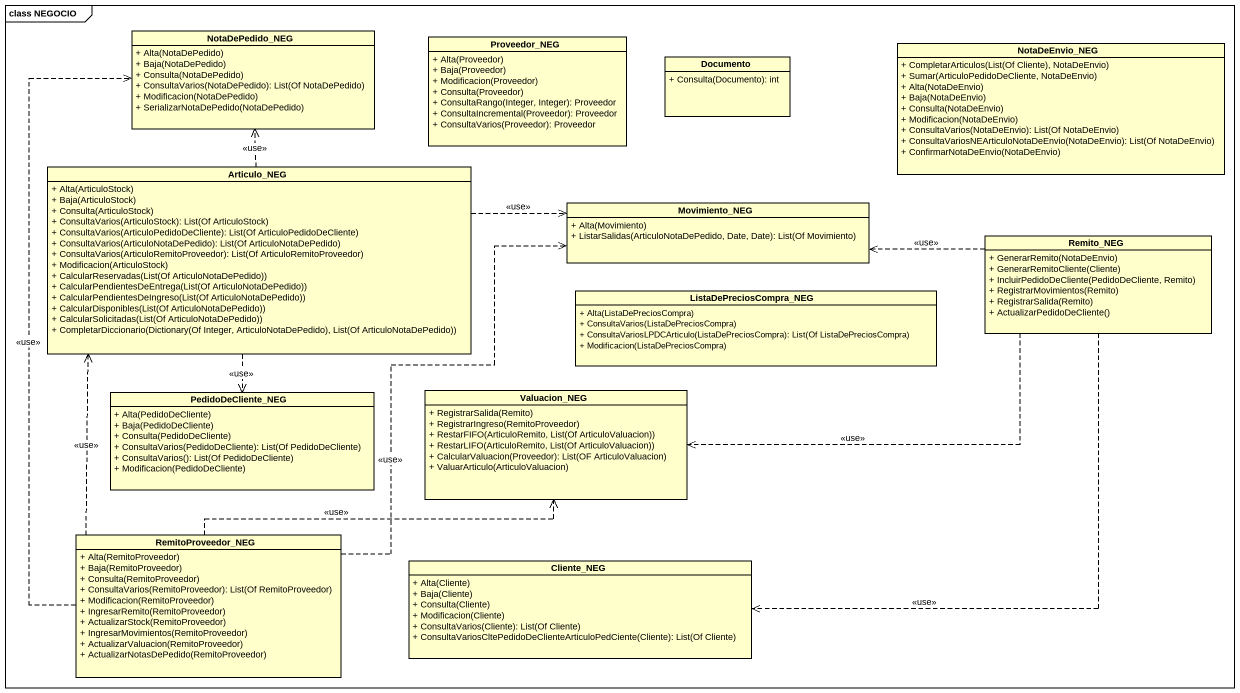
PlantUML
@startuml
mainframe class NEGOCIO
hide circle
hide empty members
skinparam classAttributeIconSize 0
class NotaDePedido_NEG {
  + Alta(NotaDePedido)
  + Baja(NotaDePedido)
  + Consulta(NotaDePedido)
  + ConsultaVarios(NotaDePedido): List(Of NotaDePedido)
  + Modificacion(NotaDePedido)
  + SerializarNotaDePedido(NotaDePedido)
}
class Proveedor_NEG {
  + Alta(Proveedor)
  + Baja(Proveedor)
  + Modificacion(Proveedor)
  + Consulta(Proveedor)
  + ConsultaRango(Integer, Integer): Proveedor
  + ConsultaIncremental(Proveedor): Proveedor
  + ConsultaVarios(Proveedor): Proveedor
}
class Documento {
  + Consulta(Documento): int
}
class NotaDeEnvio_NEG {
  + CompletarArticulos(List(Of Cliente), NotaDeEnvio)
  + Sumar(ArticuloPedidoDeCliente, NotaDeEnvio)
  + Alta(NotaDeEnvio)
  + Baja(NotaDeEnvio)
  + Consulta(NotaDeEnvio)
  + Modificacion(NotaDeEnvio)
  + ConsultaVarios(NotaDeEnvio): List(Of NotaDeEnvio)
  + ConsultaVariosNEArticuloNotaDeEnvio(NotaDeEnvio): List(Of NotaDeEnvio)
  + ConfirmarNotaDeEnvio(NotaDeEnvio)
}
class Articulo_NEG {
  + Alta(ArticuloStock)
  + Baja(ArticuloStock)
  + Consulta(ArticuloStock)
  + ConsultaVarios(ArticuloStock): List(Of ArticuloStock)
  + ConsultaVarios(ArticuloPedidoDeCliente): List(Of ArticuloPedidoDeCliente)
  + ConsultaVarios(ArticuloNotaDePedido): List(Of ArticuloNotaDePedido)
  + ConsultaVarios(ArticuloRemitoProveedor): List(Of ArticuloRemitoProveedor)
  + Modificacion(ArticuloStock)
  + CalcularReservadas(List(Of ArticuloNotaDePedido))
  + CalcularPendientesDeEntrega(List(Of ArticuloNotaDePedido))
  + CalcularPendientesDeIngreso(List(Of ArticuloNotaDePedido))
  + CalcularDisponibles(List(Of ArticuloNotaDePedido))
  + CalcularSolicitadas(List(Of ArticuloNotaDePedido))
  + CompletarDiccionario(Dictionary(Of Integer, ArticuloNotaDePedido), List(Of ArticuloNotaDePedido))
}
class Movimiento_NEG {
  + Alta(Movimiento)
  + ListarSalidas(ArticuloNotaDePedido, Date, Date): List(Of Movimiento)
}
class Remito_NEG {
  + GenerarRemito(NotaDeEnvio)
  + GenerarRemitoCliente(Cliente)
  + IncluirPedidoDeCliente(PedidoDeCliente, Remito)
  + RegistrarMovimientos(Remito)
  + RegistrarSalida(Remito)
  + ActualizarPedidoDeCliente()
}
class ListaDePreciosCompra_NEG {
  + Alta(ListaDePreciosCompra)
  + ConsultaVarios(ListaDePreciosCompra)
  + ConsultaVariosLPDCArticulo(ListaDePreciosCompra): List(Of ListaDePreciosCompra)
  + Modificacion(ListaDePreciosCompra)
}
class PedidoDeCliente_NEG {
  + Alta(PedidoDeCliente)
  + Baja(PedidoDeCliente)
  + Consulta(PedidoDeCliente)
  + ConsultaVarios(PedidoDeCliente): List(Of PedidoDeCliente)
  + ConsultaVarios(): List(Of PedidoDeCliente)
  + Modificacion(PedidoDeCliente)
}
class Valuacion_NEG {
  + RegistrarSalida(Remito)
  + RegistrarIngreso(RemitoProveedor)
  + RestarFIFO(ArticuloRemito, List(Of ArticuloValuacion))
  + RestarLIFO(ArticuloRemito, List(Of ArticuloValuacion))
  + CalcularValuacion(Proveedor): List(OF ArticuloValuacion)
  + ValuarArticulo(ArticuloValuacion)
}
class RemitoProveedor_NEG {
  + Alta(RemitoProveedor)
  + Baja(RemitoProveedor)
  + Consulta(RemitoProveedor)
  + ConsultaVarios(RemitoProveedor): List(Of RemitoProveedor)
  + Modificacion(RemitoProveedor)
  + IngresarRemito(RemitoProveedor)
  + ActualizarStock(RemitoProveedor)
  + IngresarMovimientos(RemitoProveedor)
  + ActualizarValuacion(RemitoProveedor)
  + ActualizarNotasDePedido(RemitoProveedor)
}
class Cliente_NEG {
  + Alta(Cliente)
  + Baja(Cliente)
  + Consulta(Cliente)
  + Modificacion(Cliente)
  + ConsultaVarios(Cliente): List(Of Cliente)
  + ConsultaVariosCltePedidoDeClienteArticuloPedCiente(Cliente): List(Of Cliente)
}
Articulo_NEG .up.> NotaDePedido_NEG : <<use>>
Articulo_NEG .right.> Movimiento_NEG : <<use>>
Articulo_NEG ..> PedidoDeCliente_NEG : <<use>>
Remito_NEG .left.> Movimiento_NEG : <<use>>
Remito_NEG .left.> Valuacion_NEG : <<use>>
Remito_NEG ..> Cliente_NEG : <<use>>
RemitoProveedor_NEG .up.> NotaDePedido_NEG : <<use>>
RemitoProveedor_NEG .up.> Articulo_NEG : <<use>>
RemitoProveedor_NEG .up.> Movimiento_NEG : <<use>>
RemitoProveedor_NEG .right.> Valuacion_NEG : <<use>>
@enduml
